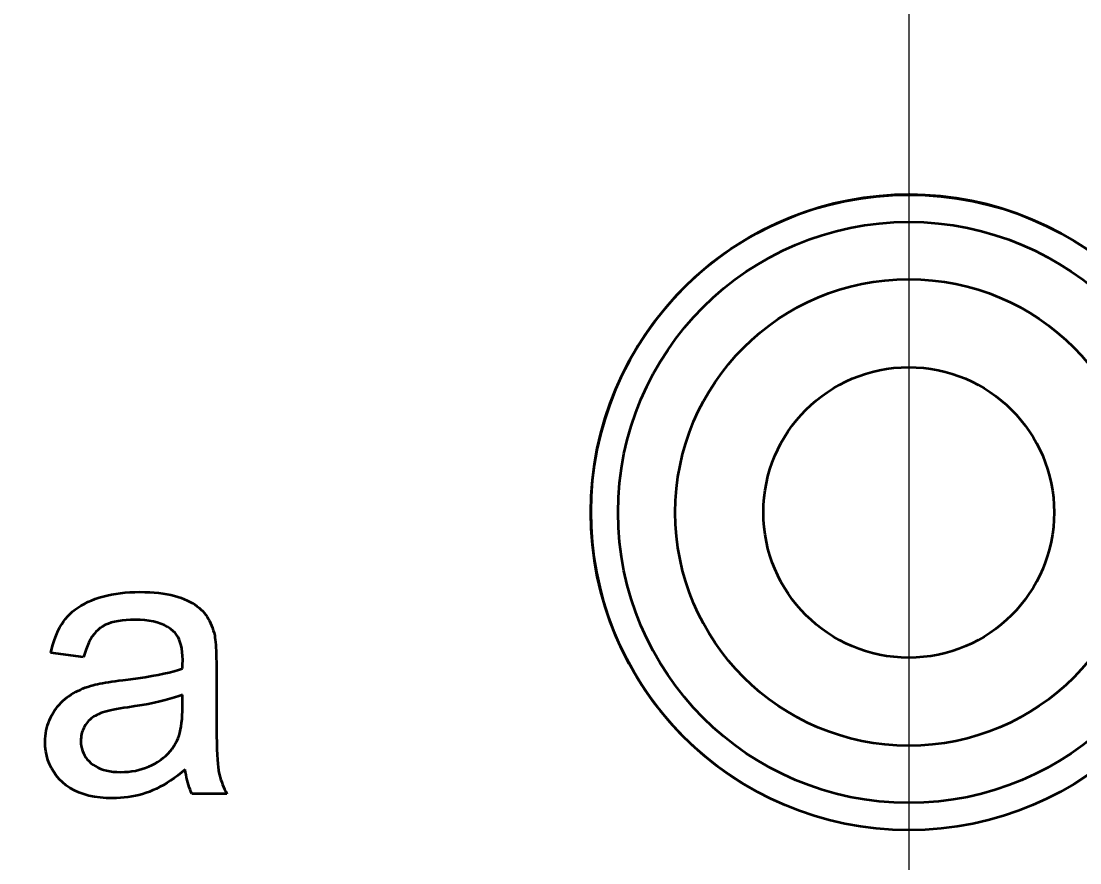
# Model space of a CAD drawing. Extents: x 23 to 472, y 3 to 294.
# Drawn here: x 382.684 to 385.597, y 206.667 to 208.984 of the extents above; entities that cross this region are included whole.
import ezdxf
from ezdxf.enums import TextEntityAlignment as Align

# ---------------------------------------------------------------- set-up
doc = ezdxf.new("R2010")
doc.units = 0
doc.linetypes.add('DASHDOT', pattern=[18.5, 12, -3, 0.5, -3])
doc.layers.get('0').update_dxf_attribs({"lineweight": 13})
doc.styles.get("Standard").update_dxf_attribs({"font": 'isocp.shx'})
doc.dimstyles.get("Standard").update_dxf_attribs({"dimtxt": 2.5, "dimasz": 2.5, "dimexe": 1.25, "dimexo": 0.625, "dimtad": 1, "dimcen": 2.5, "dimadec": 0, "dimazin": 0, "dimtfac": 1, "dimtmove": 0, "dimatfit": 0, "dimfxl": 0, "dimarcsym": 0})

# ---------------------------------------------------------------- blocks, each defined once
blk = doc.blocks.new('*D')
at = {"color": 7, "lineweight": 13}
for p, q in [((369.2633, 239.5531), (395.349, 194.2124)), ((363.2339, 234.8367), (397.923, 198.6215))]:
    blk.add_line(p, q, dxfattribs=at)
at = {"color": 34, "lineweight": 13, "ltscale": 0.415699}
blk.add_line((121.0279, 197.0113), (121.0279, 180.3834), dxfattribs=at)
at = {"color": 34, "lineweight": 13, "ltscale": 0.421525}
blk.add_line((278.4006, 197.0113), (278.4006, 180.1503), dxfattribs=at)
at = {"color": 34, "lineweight": 13}
for p, q in [((45.7156, 194.0736), (45.7156, 169.4602)), ((353.9414, 194.0736), (353.9414, 169.4602)), ((45.7156, 182.3834), (121.0279, 182.3834)), ((278.4006, 182.1503), (353.9414, 182.1503)), ((45.7156, 171.4602), (353.9414, 171.4602))]:
    blk.add_line(p, q, dxfattribs=at)
at = {"color": 34, "lineweight": 13, "ltscale": 0.342256}
blk.add_line((45.7156, 194.0736), (45.7156, 180.3834), dxfattribs=at)
at = {"color": 34, "lineweight": 13, "ltscale": 0.348082}
blk.add_line((353.9414, 194.0736), (353.9414, 180.1503), dxfattribs=at)
at = {"color": 7, "lineweight": 13}
for points in [[(376.3151, 228.3342), (374.903, 229.7505), (375.4177, 227.8179)], [(374.0392, 224.3044), (372.3291, 225.3414), (373.2916, 223.5883)], [(396.2128, 199.6586), (397.923, 198.6215), (396.9605, 200.3747)], [(393.937, 195.6288), (395.349, 194.2124), (394.8343, 196.145)]]:
    blk.add_lwpolyline(points, dxfattribs=at)
at = {"color": 34, "lineweight": 13}
for points in [[(47.6474, 182.901), (45.7156, 182.3834), (47.6474, 181.8658)], [(119.0961, 181.8658), (121.0279, 182.3834), (119.0961, 182.901)], [(280.3324, 182.668), (278.4006, 182.1503), (280.3324, 181.6327)], [(352.0096, 181.6327), (353.9414, 182.1503), (352.0096, 182.668)], [(47.6474, 171.9778), (45.7156, 171.4602), (47.6474, 170.9425)], [(352.0096, 170.9425), (353.9414, 171.4602), (352.0096, 171.9778)]]:
    blk.add_lwpolyline(points, dxfattribs=at)
at = {"color": 7, "lineweight": 13}
for s, rotation, p, p2 in [('%%c', 299.913, (370.1301, 240.0518), (371.3768, 237.8848)), ('82', 299.913, (371.8755, 237.0181), (374.0621, 233.2175)), ('%%c', 313.7669, (363.9561, 235.5285), (365.6854, 233.7231)), ('74', 313.7669, (366.3771, 233.0009), (369.4101, 229.8344))]:
    blk.add_text(s, height=2.5, rotation=rotation, dxfattribs=at).set_placement(p, p2, align=Align.FIT)
at = {"color": 34, "lineweight": 13}
for s, height, p, p2 in [('/[6.3]', 3.5, (93.5334, 183.3834), (107.9059, 183.3834)), ('/[6.3]', 3.5, (326.3327, 183.1503), (340.7051, 183.1503)), ('155', 3.5, (74.21, 183.3834), (83.768, 183.3834)), ('155', 3.5, (307.0093, 183.1503), (316.5672, 183.1503)), ('%%p50', 2.45, (85.868, 183.9084), (92.5334, 183.9084)), ('%%p50', 2.45, (318.6672, 183.6753), (325.3327, 183.6753)), ('"L"', 3.5, (194.4405, 172.4602), (202.0312, 172.4602)), ('%%p50', 2.45, (204.1312, 172.9852), (210.7966, 172.9852))]:
    blk.add_text(s, height=height, dxfattribs=at).set_placement(p, p2, align=Align.FIT)
blk = doc.blocks.new('BLOCK4537')
at = {"color": 7, "linetype": 'DASHDOT', "lineweight": 13}
blk.add_line((0, -5), (0, -50.8779), dxfattribs=at)
blk = doc.blocks.new('BLOCK4538')
at = {"color": 7, "linetype": 'DASHDOT', "lineweight": 13}
blk.add_line((0, 63.8036), (0, -63.8036), dxfattribs=at)
blk = doc.blocks.new('BLOCK4539')
at = {"color": 7, "lineweight": 35, "ltscale": 0.000630768}
blk.add_line((-4.363, -9.1477), (-4.338, -9.1443), dxfattribs=at)
at = {"color": 7, "lineweight": 35, "ltscale": 0.000645527}
blk.add_line((-4.338, -9.1443), (-4.3123, -9.1416), dxfattribs=at)
at = {"color": 7, "lineweight": 35, "ltscale": 0.00066055}
blk.add_line((-4.3123, -9.1416), (-4.286, -9.1397), dxfattribs=at)
at = {"color": 7, "lineweight": 35, "ltscale": 0.000675822}
blk.add_line((-4.286, -9.1397), (-4.259, -9.1385), dxfattribs=at)
at = {"color": 7, "lineweight": 35, "ltscale": 0.000692816}
blk.add_line((-4.259, -9.1385), (-4.2313, -9.1381), dxfattribs=at)
at = {"color": 7, "lineweight": 35, "ltscale": 0.000682502}
blk.add_line((-4.2313, -9.1381), (-4.204, -9.1385), dxfattribs=at)
at = {"color": 7, "lineweight": 35, "ltscale": 0.000657329}
blk.add_line((-4.204, -9.1385), (-4.1777, -9.1395), dxfattribs=at)
at = {"color": 7, "lineweight": 35, "ltscale": 0.000631894}
blk.add_line((-4.1777, -9.1395), (-4.1525, -9.1411), dxfattribs=at)
at = {"color": 7, "lineweight": 35, "ltscale": 0.000606989}
blk.add_line((-4.1525, -9.1411), (-4.1283, -9.1434), dxfattribs=at)
at = {"color": 7, "lineweight": 35, "ltscale": 0.000582968}
blk.add_line((-4.1283, -9.1434), (-4.1052, -9.1463), dxfattribs=at)
at = {"color": 7, "lineweight": 35, "ltscale": 0.000559663}
blk.add_line((-4.1052, -9.1463), (-4.0831, -9.1499), dxfattribs=at)
at = {"color": 7, "lineweight": 35, "ltscale": 0.000509453}
blk.add_line((-4.555, -9.2125), (-4.5372, -9.2025), dxfattribs=at)
at = {"color": 7, "lineweight": 35, "ltscale": 0.000523757}
blk.add_line((-4.5372, -9.2025), (-4.5184, -9.1932), dxfattribs=at)
at = {"color": 7, "lineweight": 35, "ltscale": 0.000539773}
blk.add_line((-4.5184, -9.1932), (-4.4986, -9.1845), dxfattribs=at)
at = {"color": 7, "lineweight": 35, "ltscale": 0.000556703}
blk.add_line((-4.4986, -9.1845), (-4.4779, -9.1765), dxfattribs=at)
at = {"color": 7, "lineweight": 35, "ltscale": 0.000570447}
blk.add_line((-4.4779, -9.1765), (-4.4562, -9.1692), dxfattribs=at)
at = {"color": 7, "lineweight": 35, "ltscale": 0.000580644}
blk.add_line((-4.4562, -9.1692), (-4.4339, -9.1627), dxfattribs=at)
at = {"color": 7, "lineweight": 35, "ltscale": 0.000592321}
blk.add_line((-4.4339, -9.1627), (-4.411, -9.1569), dxfattribs=at)
at = {"color": 7, "lineweight": 35, "ltscale": 0.000603842}
blk.add_line((-4.411, -9.1569), (-4.3873, -9.152), dxfattribs=at)
at = {"color": 7, "lineweight": 35, "ltscale": 0.000617164}
blk.add_line((-4.3873, -9.152), (-4.363, -9.1477), dxfattribs=at)
at = {"color": 7, "lineweight": 35, "ltscale": 0.000536712}
blk.add_line((-4.0831, -9.1499), (-4.062, -9.1542), dxfattribs=at)
at = {"color": 7, "lineweight": 35, "ltscale": 0.000514962}
blk.add_line((-4.062, -9.1542), (-4.042, -9.1591), dxfattribs=at)
at = {"color": 7, "lineweight": 35, "ltscale": 0.000494086}
blk.add_line((-4.042, -9.1591), (-4.0231, -9.1647), dxfattribs=at)
at = {"color": 7, "lineweight": 35, "ltscale": 0.000474127}
blk.add_line((-4.0231, -9.1647), (-4.0051, -9.1709), dxfattribs=at)
at = {"color": 7, "lineweight": 35, "ltscale": 0.00045548}
blk.add_line((-4.0051, -9.1709), (-3.9882, -9.1776), dxfattribs=at)
at = {"color": 7, "lineweight": 35, "ltscale": 0.00043741}
blk.add_line((-3.9882, -9.1776), (-3.9722, -9.1847), dxfattribs=at)
at = {"color": 7, "lineweight": 35, "ltscale": 0.000420038}
blk.add_line((-3.9722, -9.1847), (-3.9571, -9.1921), dxfattribs=at)
at = {"color": 7, "lineweight": 35, "ltscale": 0.000403714}
blk.add_line((-3.9571, -9.1921), (-3.9429, -9.1998), dxfattribs=at)
at = {"color": 7, "lineweight": 35, "ltscale": 0.000387577}
blk.add_line((-3.9429, -9.1998), (-3.9297, -9.2079), dxfattribs=at)
at = {"color": 7, "lineweight": 35, "ltscale": 0.00045943}
blk.add_line((-4.6288, -9.2721), (-4.616, -9.2589), dxfattribs=at)
at = {"color": 7, "lineweight": 35, "ltscale": 0.000466322}
blk.add_line((-4.616, -9.2589), (-4.6023, -9.2463), dxfattribs=at)
at = {"color": 7, "lineweight": 35, "ltscale": 0.000474396}
blk.add_line((-4.6023, -9.2463), (-4.5875, -9.2344), dxfattribs=at)
at = {"color": 7, "lineweight": 35, "ltscale": 0.000484808}
blk.add_line((-4.5875, -9.2344), (-4.5717, -9.2231), dxfattribs=at)
at = {"color": 7, "lineweight": 35, "ltscale": 0.000496247}
blk.add_line((-4.5717, -9.2231), (-4.555, -9.2125), dxfattribs=at)
at = {"color": 7, "lineweight": 35, "ltscale": 0.000373063}
blk.add_line((-3.9297, -9.2079), (-3.9174, -9.2163), dxfattribs=at)
at = {"color": 7, "lineweight": 35, "ltscale": 0.000359424}
blk.add_line((-3.9174, -9.2163), (-3.9059, -9.225), dxfattribs=at)
at = {"color": 7, "lineweight": 35, "ltscale": 0.0003467}
blk.add_line((-3.9059, -9.225), (-3.8955, -9.2341), dxfattribs=at)
at = {"color": 7, "lineweight": 35, "ltscale": 0.000335831}
blk.add_line((-3.8955, -9.2341), (-3.8859, -9.2435), dxfattribs=at)
at = {"color": 7, "lineweight": 35, "ltscale": 0.000325902}
blk.add_line((-3.8859, -9.2435), (-3.8772, -9.2533), dxfattribs=at)
at = {"color": 7, "lineweight": 35, "ltscale": 0.000322937}
blk.add_line((-3.8772, -9.2533), (-3.8693, -9.2635), dxfattribs=at)
at = {"color": 7, "lineweight": 35, "ltscale": 0.000326028}
blk.add_line((-3.8693, -9.2635), (-3.8618, -9.2742), dxfattribs=at)
at = {"color": 7, "lineweight": 35, "ltscale": 0.000476882}
blk.add_line((-4.6714, -9.3327), (-4.6618, -9.3162), dxfattribs=at)
at = {"color": 7, "lineweight": 35, "ltscale": 0.000466589}
blk.add_line((-4.6618, -9.3162), (-4.6515, -9.3007), dxfattribs=at)
at = {"color": 7, "lineweight": 35, "ltscale": 0.000457381}
blk.add_line((-4.6515, -9.3007), (-4.6406, -9.286), dxfattribs=at)
at = {"color": 7, "lineweight": 35, "ltscale": 0.000455284}
blk.add_line((-4.6406, -9.286), (-4.6288, -9.2721), dxfattribs=at)
at = {"color": 7, "lineweight": 35, "ltscale": 0.00040929}
blk.add_line((-4.4222, -9.3197), (-4.4367, -9.3275), dxfattribs=at)
at = {"color": 7, "lineweight": 35, "ltscale": 0.000430066}
blk.add_line((-4.4064, -9.3129), (-4.4222, -9.3197), dxfattribs=at)
at = {"color": 7, "lineweight": 35, "ltscale": 0.000453229}
blk.add_line((-4.3893, -9.307), (-4.4064, -9.3129), dxfattribs=at)
at = {"color": 7, "lineweight": 35, "ltscale": 0.000479344}
blk.add_line((-4.3708, -9.302), (-4.3893, -9.307), dxfattribs=at)
at = {"color": 7, "lineweight": 35, "ltscale": 0.000507162}
blk.add_line((-4.3509, -9.2979), (-4.3708, -9.302), dxfattribs=at)
at = {"color": 7, "lineweight": 35, "ltscale": 0.000536581}
blk.add_line((-4.3297, -9.2947), (-4.3509, -9.2979), dxfattribs=at)
at = {"color": 7, "lineweight": 35, "ltscale": 0.00056743}
blk.add_line((-4.3071, -9.2924), (-4.3297, -9.2947), dxfattribs=at)
at = {"color": 7, "lineweight": 35, "ltscale": 0.000599883}
blk.add_line((-4.2832, -9.2911), (-4.3071, -9.2924), dxfattribs=at)
at = {"color": 7, "lineweight": 35, "ltscale": 0.000632597}
blk.add_line((-4.2579, -9.2906), (-4.2832, -9.2911), dxfattribs=at)
at = {"color": 7, "lineweight": 35, "ltscale": 0.000678797}
blk.add_line((-4.2307, -9.2912), (-4.2579, -9.2906), dxfattribs=at)
at = {"color": 7, "lineweight": 35, "ltscale": 0.000646005}
blk.add_line((-4.205, -9.2931), (-4.2307, -9.2912), dxfattribs=at)
at = {"color": 7, "lineweight": 35, "ltscale": 0.000615339}
blk.add_line((-4.1805, -9.2962), (-4.205, -9.2931), dxfattribs=at)
at = {"color": 7, "lineweight": 35, "ltscale": 0.000585897}
blk.add_line((-4.1575, -9.3006), (-4.1805, -9.2962), dxfattribs=at)
at = {"color": 7, "lineweight": 35, "ltscale": 0.000559575}
blk.add_line((-4.1359, -9.3062), (-4.1575, -9.3006), dxfattribs=at)
at = {"color": 7, "lineweight": 35, "ltscale": 0.000535245}
blk.add_line((-4.1156, -9.3131), (-4.1359, -9.3062), dxfattribs=at)
at = {"color": 7, "lineweight": 35, "ltscale": 0.000514725}
blk.add_line((-4.0967, -9.3212), (-4.1156, -9.3131), dxfattribs=at)
at = {"color": 7, "lineweight": 35, "ltscale": 0.000497101}
blk.add_line((-4.0791, -9.3305), (-4.0967, -9.3212), dxfattribs=at)
at = {"color": 7, "lineweight": 35, "ltscale": 0.000330271}
blk.add_line((-3.8618, -9.2742), (-3.8549, -9.2854), dxfattribs=at)
at = {"color": 7, "lineweight": 35, "ltscale": 0.000335158}
blk.add_line((-3.8549, -9.2854), (-3.8484, -9.2971), dxfattribs=at)
at = {"color": 7, "lineweight": 35, "ltscale": 0.000341545}
blk.add_line((-3.8484, -9.2971), (-3.8425, -9.3094), dxfattribs=at)
at = {"color": 7, "lineweight": 35, "ltscale": 0.000347775}
blk.add_line((-3.8425, -9.3094), (-3.837, -9.3222), dxfattribs=at)
at = {"color": 7, "lineweight": 35, "ltscale": 0.000515901}
blk.add_line((-4.6967, -9.3874), (-4.6889, -9.3682), dxfattribs=at)
at = {"color": 7, "lineweight": 35, "ltscale": 0.000501482}
blk.add_line((-4.6889, -9.3682), (-4.6805, -9.35), dxfattribs=at)
at = {"color": 7, "lineweight": 35, "ltscale": 0.000488834}
blk.add_line((-4.6805, -9.35), (-4.6714, -9.3327), dxfattribs=at)
at = {"color": 7, "lineweight": 35, "ltscale": 0.000432269}
blk.add_line((-4.484, -9.3698), (-4.4941, -9.3838), dxfattribs=at)
at = {"color": 7, "lineweight": 35, "ltscale": 0.000414517}
blk.add_line((-4.4732, -9.3572), (-4.484, -9.3698), dxfattribs=at)
at = {"color": 7, "lineweight": 35, "ltscale": 0.000400026}
blk.add_line((-4.4618, -9.3459), (-4.4732, -9.3572), dxfattribs=at)
at = {"color": 7, "lineweight": 35, "ltscale": 0.000388349}
blk.add_line((-4.4497, -9.3361), (-4.4618, -9.3459), dxfattribs=at)
at = {"color": 7, "lineweight": 35, "ltscale": 0.000391655}
blk.add_line((-4.4367, -9.3275), (-4.4497, -9.3361), dxfattribs=at)
at = {"color": 7, "lineweight": 35, "ltscale": 0.000483759}
blk.add_line((-4.0629, -9.3412), (-4.0791, -9.3305), dxfattribs=at)
at = {"color": 7, "lineweight": 35, "ltscale": 0.000474393}
blk.add_line((-4.0481, -9.353), (-4.0629, -9.3412), dxfattribs=at)
at = {"color": 7, "lineweight": 35, "ltscale": 0.000349576}
blk.add_line((-4.0382, -9.3629), (-4.0481, -9.353), dxfattribs=at)
at = {"color": 7, "lineweight": 35, "ltscale": 0.000357345}
blk.add_line((-4.0293, -9.3741), (-4.0382, -9.3629), dxfattribs=at)
at = {"color": 7, "lineweight": 35, "ltscale": 0.000369619}
blk.add_line((-4.0215, -9.3866), (-4.0293, -9.3741), dxfattribs=at)
at = {"color": 7, "lineweight": 35, "ltscale": 0.000355755}
blk.add_line((-3.837, -9.3222), (-3.832, -9.3355), dxfattribs=at)
at = {"color": 7, "lineweight": 35, "ltscale": 0.000363838}
blk.add_line((-3.832, -9.3355), (-3.8275, -9.3494), dxfattribs=at)
at = {"color": 7, "lineweight": 35, "ltscale": 0.000372606}
blk.add_line((-3.8275, -9.3494), (-3.8235, -9.3637), dxfattribs=at)
at = {"color": 7, "lineweight": 35, "ltscale": 0.000382223}
blk.add_line((-3.8235, -9.3637), (-3.8199, -9.3786), dxfattribs=at)
at = {"color": 7, "lineweight": 35, "ltscale": 0.000258205}
blk.add_line((-3.8199, -9.3786), (-3.8182, -9.3888), dxfattribs=at)
at = {"color": 7, "lineweight": 35, "ltscale": 0.000564081}
blk.add_line((-4.7161, -9.4501), (-4.7103, -9.4283), dxfattribs=at)
at = {"color": 7, "lineweight": 35, "ltscale": 0.000546947}
blk.add_line((-4.7103, -9.4283), (-4.7038, -9.4074), dxfattribs=at)
at = {"color": 7, "lineweight": 35, "ltscale": 0.000531237}
blk.add_line((-4.7038, -9.4074), (-4.6967, -9.3874), dxfattribs=at)
at = {"color": 7, "lineweight": 35, "ltscale": 0.00052566}
blk.add_line((-4.5206, -9.4342), (-4.5281, -9.4539), dxfattribs=at)
at = {"color": 7, "lineweight": 35, "ltscale": 0.000499267}
blk.add_line((-4.5124, -9.416), (-4.5206, -9.4342), dxfattribs=at)
at = {"color": 7, "lineweight": 35, "ltscale": 0.000474858}
blk.add_line((-4.5036, -9.3992), (-4.5124, -9.416), dxfattribs=at)
at = {"color": 7, "lineweight": 35, "ltscale": 0.000452499}
blk.add_line((-4.4941, -9.3838), (-4.5036, -9.3992), dxfattribs=at)
at = {"color": 7, "lineweight": 35, "ltscale": 0.000385569}
blk.add_line((-4.0147, -9.4005), (-4.0215, -9.3866), dxfattribs=at)
at = {"color": 7, "lineweight": 35, "ltscale": 0.000406261}
blk.add_line((-4.009, -9.4157), (-4.0147, -9.4005), dxfattribs=at)
at = {"color": 7, "lineweight": 35, "ltscale": 0.0004294}
blk.add_line((-4.0043, -9.4322), (-4.009, -9.4157), dxfattribs=at)
at = {"color": 7, "lineweight": 35, "ltscale": 0.000455618}
blk.add_line((-4.0006, -9.4501), (-4.0043, -9.4322), dxfattribs=at)
at = {"color": 7, "lineweight": 35, "ltscale": 0.000294778}
blk.add_line((-3.8182, -9.3888), (-3.8166, -9.4005), dxfattribs=at)
at = {"color": 7, "lineweight": 35, "ltscale": 0.000331795}
blk.add_line((-3.8166, -9.4005), (-3.8152, -9.4137), dxfattribs=at)
at = {"color": 7, "lineweight": 35, "ltscale": 0.000368953}
blk.add_line((-3.8152, -9.4137), (-3.8141, -9.4284), dxfattribs=at)
at = {"color": 7, "lineweight": 35, "ltscale": 0.000406678}
blk.add_line((-3.8141, -9.4284), (-3.813, -9.4446), dxfattribs=at)
at = {"color": 7, "lineweight": 35, "ltscale": 0.000582141}
blk.add_line((-4.7214, -9.4727), (-4.7161, -9.4501), dxfattribs=at)
at = {"color": 7, "lineweight": 35, "ltscale": 0.004544}
blk.add_line((-4.5413, -9.4973), (-4.7214, -9.4727), dxfattribs=at)
at = {"color": 7, "lineweight": 35, "ltscale": 0.000582177}
blk.add_line((-4.535, -9.4749), (-4.5413, -9.4973), dxfattribs=at)
at = {"color": 7, "lineweight": 35, "ltscale": 0.000552851}
blk.add_line((-4.5281, -9.4539), (-4.535, -9.4749), dxfattribs=at)
at = {"color": 7, "lineweight": 35, "ltscale": 0.000484291}
blk.add_line((-3.998, -9.4693), (-4.0006, -9.4501), dxfattribs=at)
at = {"color": 7, "lineweight": 35, "ltscale": 0.000514174}
blk.add_line((-3.9965, -9.4898), (-3.998, -9.4693), dxfattribs=at)
at = {"color": 7, "lineweight": 35, "ltscale": 0.000546438}
blk.add_line((-3.9959, -9.5116), (-3.9965, -9.4898), dxfattribs=at)
at = {"color": 7, "lineweight": 35, "ltscale": 0.000443753}
blk.add_line((-3.813, -9.4446), (-3.8122, -9.4623), dxfattribs=at)
at = {"color": 7, "lineweight": 35, "ltscale": 0.000481667}
blk.add_line((-3.8122, -9.4623), (-3.8116, -9.4816), dxfattribs=at)
at = {"color": 7, "lineweight": 35, "ltscale": 0.00051931}
blk.add_line((-3.8116, -9.4816), (-3.8111, -9.5024), dxfattribs=at)
at = {"color": 7, "lineweight": 35, "ltscale": 0.000182417}
blk.add_line((-3.997, -9.5597), (-3.9968, -9.5524), dxfattribs=at)
at = {"color": 7, "lineweight": 35, "ltscale": 0.000168662}
blk.add_line((-3.9968, -9.5524), (-3.9966, -9.5457), dxfattribs=at)
at = {"color": 7, "lineweight": 35, "ltscale": 0.000154547}
blk.add_line((-3.9966, -9.5457), (-3.9964, -9.5395), dxfattribs=at)
at = {"color": 7, "lineweight": 35, "ltscale": 0.000141183}
blk.add_line((-3.9964, -9.5395), (-3.9963, -9.5338), dxfattribs=at)
at = {"color": 7, "lineweight": 35, "ltscale": 0.000127062}
blk.add_line((-3.9963, -9.5338), (-3.9962, -9.5288), dxfattribs=at)
at = {"color": 7, "lineweight": 35, "ltscale": 0.000113323}
blk.add_line((-3.9962, -9.5288), (-3.9961, -9.5242), dxfattribs=at)
at = {"color": 7, "lineweight": 35, "ltscale": 9.95617e-05}
blk.add_line((-3.9961, -9.5242), (-3.996, -9.5202), dxfattribs=at)
at = {"color": 7, "lineweight": 35, "ltscale": 7.17292e-05}
blk.add_line((-3.996, -9.5168), (-3.9959, -9.5139), dxfattribs=at)
at = {"color": 7, "lineweight": 35, "ltscale": 8.58385e-05}
blk.add_line((-3.996, -9.5202), (-3.996, -9.5168), dxfattribs=at)
at = {"color": 7, "lineweight": 35, "ltscale": 5.79762e-05}
blk.add_line((-3.9959, -9.5139), (-3.9959, -9.5116), dxfattribs=at)
at = {"color": 7, "lineweight": 35, "ltscale": 0.000557392}
blk.add_line((-3.8111, -9.5024), (-3.8108, -9.5247), dxfattribs=at)
at = {"color": 7, "lineweight": 35, "ltscale": 0.000595079}
blk.add_line((-3.8108, -9.5247), (-3.8107, -9.5485), dxfattribs=at)
at = {"color": 7, "lineweight": 35, "ltscale": 0.006139}
blk.add_line((-3.8107, -9.5485), (-3.8107, -9.794), dxfattribs=at)
at = {"color": 7, "lineweight": 35, "ltscale": 0.001036}
blk.add_line((-4.282, -9.6177), (-4.2409, -9.6121), dxfattribs=at)
at = {"color": 7, "lineweight": 35, "ltscale": 0.000979112}
blk.add_line((-4.2409, -9.6121), (-4.2022, -9.6063), dxfattribs=at)
at = {"color": 7, "lineweight": 35, "ltscale": 0.000921827}
blk.add_line((-4.2022, -9.6063), (-4.1658, -9.6002), dxfattribs=at)
at = {"color": 7, "lineweight": 35, "ltscale": 0.000864865}
blk.add_line((-4.1658, -9.6002), (-4.1318, -9.594), dxfattribs=at)
at = {"color": 7, "lineweight": 35, "ltscale": 0.000807827}
blk.add_line((-4.1318, -9.594), (-4.1001, -9.5875), dxfattribs=at)
at = {"color": 7, "lineweight": 35, "ltscale": 0.000751463}
blk.add_line((-4.1001, -9.5875), (-4.0708, -9.5809), dxfattribs=at)
at = {"color": 7, "lineweight": 35, "ltscale": 0.00069547}
blk.add_line((-4.0708, -9.5809), (-4.0438, -9.574), dxfattribs=at)
at = {"color": 7, "lineweight": 35, "ltscale": 0.000640149}
blk.add_line((-4.0438, -9.574), (-4.0192, -9.567), dxfattribs=at)
at = {"color": 7, "lineweight": 35, "ltscale": 0.000585088}
blk.add_line((-4.0192, -9.567), (-3.997, -9.5597), dxfattribs=at)
at = {"color": 7, "lineweight": 35, "ltscale": 0.000365404}
blk.add_line((-4.5591, -9.6761), (-4.5457, -9.6703), dxfattribs=at)
at = {"color": 7, "lineweight": 35, "ltscale": 0.000368299}
blk.add_line((-4.5457, -9.6703), (-4.532, -9.6648), dxfattribs=at)
at = {"color": 7, "lineweight": 35, "ltscale": 0.000372022}
blk.add_line((-4.532, -9.6648), (-4.518, -9.6597), dxfattribs=at)
at = {"color": 7, "lineweight": 35, "ltscale": 0.000376126}
blk.add_line((-4.518, -9.6597), (-4.5037, -9.6551), dxfattribs=at)
at = {"color": 7, "lineweight": 35, "ltscale": 0.000380129}
blk.add_line((-4.5037, -9.6551), (-4.4891, -9.6508), dxfattribs=at)
at = {"color": 7, "lineweight": 35, "ltscale": 0.000293741}
blk.add_line((-4.4891, -9.6508), (-4.4777, -9.6479), dxfattribs=at)
at = {"color": 7, "lineweight": 35, "ltscale": 0.00032038}
blk.add_line((-4.4777, -9.6479), (-4.4652, -9.6451), dxfattribs=at)
at = {"color": 7, "lineweight": 35, "ltscale": 0.000347441}
blk.add_line((-4.4652, -9.6451), (-4.4516, -9.6423), dxfattribs=at)
at = {"color": 7, "lineweight": 35, "ltscale": 0.000374291}
blk.add_line((-4.4516, -9.6423), (-4.4369, -9.6395), dxfattribs=at)
at = {"color": 7, "lineweight": 35, "ltscale": 0.000401646}
blk.add_line((-4.4369, -9.6395), (-4.4211, -9.6367), dxfattribs=at)
at = {"color": 7, "lineweight": 35, "ltscale": 0.000428588}
blk.add_line((-4.4211, -9.6367), (-4.4041, -9.634), dxfattribs=at)
at = {"color": 7, "lineweight": 35, "ltscale": 0.000455644}
blk.add_line((-4.4041, -9.634), (-4.3861, -9.6312), dxfattribs=at)
at = {"color": 7, "lineweight": 35, "ltscale": 0.00048317}
blk.add_line((-4.3861, -9.6312), (-4.367, -9.6285), dxfattribs=at)
at = {"color": 7, "lineweight": 35, "ltscale": 0.000510634}
blk.add_line((-4.367, -9.6285), (-4.3467, -9.6258), dxfattribs=at)
at = {"color": 7, "lineweight": 35, "ltscale": 0.000537833}
blk.add_line((-4.3467, -9.6258), (-4.3254, -9.6231), dxfattribs=at)
at = {"color": 7, "lineweight": 35, "ltscale": 0.001094}
blk.add_line((-4.3254, -9.6231), (-4.282, -9.6177), dxfattribs=at)
at = {"color": 7, "lineweight": 35, "ltscale": 0.000353363}
blk.add_line((-4.6549, -9.7374), (-4.6442, -9.7281), dxfattribs=at)
at = {"color": 7, "lineweight": 35, "ltscale": 0.00035306}
blk.add_line((-4.6442, -9.7281), (-4.6332, -9.7194), dxfattribs=at)
at = {"color": 7, "lineweight": 35, "ltscale": 0.000354701}
blk.add_line((-4.6332, -9.7194), (-4.6216, -9.7111), dxfattribs=at)
at = {"color": 7, "lineweight": 35, "ltscale": 0.000356048}
blk.add_line((-4.6216, -9.7111), (-4.6097, -9.7033), dxfattribs=at)
at = {"color": 7, "lineweight": 35, "ltscale": 0.000356871}
blk.add_line((-4.6097, -9.7033), (-4.5975, -9.6959), dxfattribs=at)
at = {"color": 7, "lineweight": 35, "ltscale": 0.000358474}
blk.add_line((-4.5975, -9.6959), (-4.585, -9.6889), dxfattribs=at)
at = {"color": 7, "lineweight": 35, "ltscale": 0.000360332}
blk.add_line((-4.585, -9.6889), (-4.5722, -9.6823), dxfattribs=at)
at = {"color": 7, "lineweight": 35, "ltscale": 0.000362764}
blk.add_line((-4.5722, -9.6823), (-4.5591, -9.6761), dxfattribs=at)
at = {"color": 7, "lineweight": 35, "ltscale": 0.000701058}
blk.add_line((-4.0661, -9.7274), (-4.0932, -9.7348), dxfattribs=at)
at = {"color": 7, "lineweight": 35, "ltscale": 0.000654692}
blk.add_line((-4.0411, -9.7199), (-4.0661, -9.7274), dxfattribs=at)
at = {"color": 7, "lineweight": 35, "ltscale": 0.000608588}
blk.add_line((-4.018, -9.712), (-4.0411, -9.7199), dxfattribs=at)
at = {"color": 7, "lineweight": 35, "ltscale": 0.000563802}
blk.add_line((-3.997, -9.704), (-4.018, -9.712), dxfattribs=at)
at = {"color": 7, "lineweight": 35, "ltscale": 0.001688}
blk.add_line((-3.997, -9.7715), (-3.997, -9.704), dxfattribs=at)
at = {"color": 7, "lineweight": 35, "ltscale": 0.000363765}
blk.add_line((-4.7013, -9.7917), (-4.6929, -9.7798), dxfattribs=at)
at = {"color": 7, "lineweight": 35, "ltscale": 0.000360219}
blk.add_line((-4.6929, -9.7798), (-4.6841, -9.7684), dxfattribs=at)
at = {"color": 7, "lineweight": 35, "ltscale": 0.000357124}
blk.add_line((-4.6841, -9.7684), (-4.6748, -9.7576), dxfattribs=at)
at = {"color": 7, "lineweight": 35, "ltscale": 0.000354858}
blk.add_line((-4.6748, -9.7576), (-4.6651, -9.7472), dxfattribs=at)
at = {"color": 7, "lineweight": 35, "ltscale": 0.000353446}
blk.add_line((-4.6651, -9.7472), (-4.6549, -9.7374), dxfattribs=at)
at = {"color": 7, "lineweight": 35, "ltscale": 0.000428292}
blk.add_line((-4.378, -9.7873), (-4.3947, -9.791), dxfattribs=at)
at = {"color": 7, "lineweight": 35, "ltscale": 0.000459943}
blk.add_line((-4.3599, -9.7837), (-4.378, -9.7873), dxfattribs=at)
at = {"color": 7, "lineweight": 35, "ltscale": 0.000492589}
blk.add_line((-4.3405, -9.7803), (-4.3599, -9.7837), dxfattribs=at)
at = {"color": 7, "lineweight": 35, "ltscale": 0.000524989}
blk.add_line((-4.3198, -9.7769), (-4.3405, -9.7803), dxfattribs=at)
at = {"color": 7, "lineweight": 35, "ltscale": 0.000557405}
blk.add_line((-4.2978, -9.7736), (-4.3198, -9.7769), dxfattribs=at)
at = {"color": 7, "lineweight": 35, "ltscale": 0.000988611}
blk.add_line((-4.2587, -9.7677), (-4.2978, -9.7736), dxfattribs=at)
at = {"color": 7, "lineweight": 35, "ltscale": 0.000939761}
blk.add_line((-4.2216, -9.7616), (-4.2587, -9.7677), dxfattribs=at)
at = {"color": 7, "lineweight": 35, "ltscale": 0.000891608}
blk.add_line((-4.1865, -9.7553), (-4.2216, -9.7616), dxfattribs=at)
at = {"color": 7, "lineweight": 35, "ltscale": 0.000843677}
blk.add_line((-4.1534, -9.7487), (-4.1865, -9.7553), dxfattribs=at)
at = {"color": 7, "lineweight": 35, "ltscale": 0.000795621}
blk.add_line((-4.1223, -9.7418), (-4.1534, -9.7487), dxfattribs=at)
at = {"color": 7, "lineweight": 35, "ltscale": 0.000748309}
blk.add_line((-4.0932, -9.7348), (-4.1223, -9.7418), dxfattribs=at)
at = {"color": 7, "lineweight": 35, "ltscale": 0.000593994}
blk.add_line((-3.9973, -9.7953), (-3.997, -9.7715), dxfattribs=at)
at = {"color": 7, "lineweight": 35, "ltscale": 0.000372903}
blk.add_line((-4.7353, -9.8579), (-4.7298, -9.844), dxfattribs=at)
at = {"color": 7, "lineweight": 35, "ltscale": 0.00037352}
blk.add_line((-4.7298, -9.844), (-4.7237, -9.8304), dxfattribs=at)
at = {"color": 7, "lineweight": 35, "ltscale": 0.000375554}
blk.add_line((-4.7237, -9.8304), (-4.7168, -9.817), dxfattribs=at)
at = {"color": 7, "lineweight": 35, "ltscale": 0.000373588}
blk.add_line((-4.7168, -9.817), (-4.7093, -9.8041), dxfattribs=at)
at = {"color": 7, "lineweight": 35, "ltscale": 0.000368683}
blk.add_line((-4.7093, -9.8041), (-4.7013, -9.7917), dxfattribs=at)
at = {"color": 7, "lineweight": 35, "ltscale": 0.000232801}
blk.add_line((-4.5072, -9.8418), (-4.5138, -9.8483), dxfattribs=at)
at = {"color": 7, "lineweight": 35, "ltscale": 0.000234362}
blk.add_line((-4.5001, -9.8356), (-4.5072, -9.8418), dxfattribs=at)
at = {"color": 7, "lineweight": 35, "ltscale": 0.000236541}
blk.add_line((-4.4926, -9.8298), (-4.5001, -9.8356), dxfattribs=at)
at = {"color": 7, "lineweight": 35, "ltscale": 0.000239553}
blk.add_line((-4.4847, -9.8244), (-4.4926, -9.8298), dxfattribs=at)
at = {"color": 7, "lineweight": 35, "ltscale": 0.000243713}
blk.add_line((-4.4764, -9.8193), (-4.4847, -9.8244), dxfattribs=at)
at = {"color": 7, "lineweight": 35, "ltscale": 0.000247944}
blk.add_line((-4.4676, -9.8147), (-4.4764, -9.8193), dxfattribs=at)
at = {"color": 7, "lineweight": 35, "ltscale": 0.000253768}
blk.add_line((-4.4584, -9.8104), (-4.4676, -9.8147), dxfattribs=at)
at = {"color": 7, "lineweight": 35, "ltscale": 0.000271803}
blk.add_line((-4.4483, -9.8063), (-4.4584, -9.8104), dxfattribs=at)
at = {"color": 7, "lineweight": 35, "ltscale": 0.000301739}
blk.add_line((-4.4369, -9.8024), (-4.4483, -9.8063), dxfattribs=at)
at = {"color": 7, "lineweight": 35, "ltscale": 0.000333047}
blk.add_line((-4.4242, -9.7985), (-4.4369, -9.8024), dxfattribs=at)
at = {"color": 7, "lineweight": 35, "ltscale": 0.000364305}
blk.add_line((-4.4101, -9.7947), (-4.4242, -9.7985), dxfattribs=at)
at = {"color": 7, "lineweight": 35, "ltscale": 0.000395994}
blk.add_line((-4.3947, -9.791), (-4.4101, -9.7947), dxfattribs=at)
at = {"color": 7, "lineweight": 35, "ltscale": 0.000507334}
blk.add_line((-4.0017, -9.8594), (-3.9996, -9.8392), dxfattribs=at)
at = {"color": 7, "lineweight": 35, "ltscale": 0.000536131}
blk.add_line((-3.9996, -9.8392), (-3.9981, -9.8178), dxfattribs=at)
at = {"color": 7, "lineweight": 35, "ltscale": 0.000564634}
blk.add_line((-3.9981, -9.8178), (-3.9973, -9.7953), dxfattribs=at)
at = {"color": 7, "lineweight": 35, "ltscale": 0.001237}
blk.add_line((-3.8107, -9.794), (-3.8106, -9.8435), dxfattribs=at)
at = {"color": 7, "lineweight": 35, "ltscale": 0.001143}
blk.add_line((-3.8106, -9.8435), (-3.8103, -9.8892), dxfattribs=at)
at = {"color": 7, "lineweight": 35, "ltscale": 0.000380347}
blk.add_line((-4.7498, -9.9162), (-4.7473, -9.9012), dxfattribs=at)
at = {"color": 7, "lineweight": 35, "ltscale": 0.000377066}
blk.add_line((-4.7473, -9.9012), (-4.744, -9.8865), dxfattribs=at)
at = {"color": 7, "lineweight": 35, "ltscale": 0.000374461}
blk.add_line((-4.744, -9.8865), (-4.74, -9.8721), dxfattribs=at)
at = {"color": 7, "lineweight": 35, "ltscale": 0.000373592}
blk.add_line((-4.74, -9.8721), (-4.7353, -9.8579), dxfattribs=at)
at = {"color": 7, "lineweight": 35, "ltscale": 0.000227756}
blk.add_line((-4.5474, -9.9031), (-4.5502, -9.9118), dxfattribs=at)
at = {"color": 7, "lineweight": 35, "ltscale": 0.000227826}
blk.add_line((-4.5441, -9.8947), (-4.5474, -9.9031), dxfattribs=at)
at = {"color": 7, "lineweight": 35, "ltscale": 0.000229047}
blk.add_line((-4.5403, -9.8863), (-4.5441, -9.8947), dxfattribs=at)
at = {"color": 7, "lineweight": 35, "ltscale": 0.000230569}
blk.add_line((-4.5359, -9.8782), (-4.5403, -9.8863), dxfattribs=at)
at = {"color": 7, "lineweight": 35, "ltscale": 0.000233162}
blk.add_line((-4.5311, -9.8703), (-4.5359, -9.8782), dxfattribs=at)
at = {"color": 7, "lineweight": 35, "ltscale": 0.000234091}
blk.add_line((-4.5257, -9.8626), (-4.5311, -9.8703), dxfattribs=at)
at = {"color": 7, "lineweight": 35, "ltscale": 0.000232523}
blk.add_line((-4.52, -9.8553), (-4.5257, -9.8626), dxfattribs=at)
at = {"color": 7, "lineweight": 35, "ltscale": 0.000232607}
blk.add_line((-4.5138, -9.8483), (-4.52, -9.8553), dxfattribs=at)
at = {"color": 7, "lineweight": 35, "ltscale": 0.000427132}
blk.add_line((-4.0115, -9.9129), (-4.0076, -9.8963), dxfattribs=at)
at = {"color": 7, "lineweight": 35, "ltscale": 0.00045297}
blk.add_line((-4.0076, -9.8963), (-4.0044, -9.8784), dxfattribs=at)
at = {"color": 7, "lineweight": 35, "ltscale": 0.000479989}
blk.add_line((-4.0044, -9.8784), (-4.0017, -9.8594), dxfattribs=at)
at = {"color": 7, "lineweight": 35, "ltscale": 0.001048}
blk.add_line((-3.8103, -9.8892), (-3.8097, -9.9311), dxfattribs=at)
at = {"color": 7, "lineweight": 35, "ltscale": 0.000395681}
blk.add_line((-4.7531, -9.9628), (-4.7527, -9.947), dxfattribs=at)
at = {"color": 7, "lineweight": 35, "ltscale": 0.000668782}
blk.add_line((-4.7521, -9.9896), (-4.7531, -9.9628), dxfattribs=at)
at = {"color": 7, "lineweight": 35, "ltscale": 0.000389667}
blk.add_line((-4.7527, -9.947), (-4.7516, -9.9315), dxfattribs=at)
at = {"color": 7, "lineweight": 35, "ltscale": 0.000384167}
blk.add_line((-4.7516, -9.9315), (-4.7498, -9.9162), dxfattribs=at)
at = {"color": 7, "lineweight": 35, "ltscale": 0.000238489}
blk.add_line((-4.5564, -9.9482), (-4.5566, -9.9577), dxfattribs=at)
at = {"color": 7, "lineweight": 35, "ltscale": 0.000362661}
blk.add_line((-4.5566, -9.9577), (-4.5561, -9.9722), dxfattribs=at)
at = {"color": 7, "lineweight": 35, "ltscale": 0.000234627}
blk.add_line((-4.5556, -9.9388), (-4.5564, -9.9482), dxfattribs=at)
at = {"color": 7, "lineweight": 35, "ltscale": 0.000231872}
blk.add_line((-4.5543, -9.9297), (-4.5556, -9.9388), dxfattribs=at)
at = {"color": 7, "lineweight": 35, "ltscale": 0.000229437}
blk.add_line((-4.5526, -9.9207), (-4.5543, -9.9297), dxfattribs=at)
at = {"color": 7, "lineweight": 35, "ltscale": 0.000228262}
blk.add_line((-4.5502, -9.9118), (-4.5526, -9.9207), dxfattribs=at)
at = {"color": 7, "lineweight": 35, "ltscale": 0.000445815}
blk.add_line((-4.0349, -9.9715), (-4.0266, -9.9557), dxfattribs=at)
at = {"color": 7, "lineweight": 35, "ltscale": 0.000355946}
blk.add_line((-4.0266, -9.9557), (-4.021, -9.9426), dxfattribs=at)
at = {"color": 7, "lineweight": 35, "ltscale": 0.000378368}
blk.add_line((-4.021, -9.9426), (-4.0159, -9.9283), dxfattribs=at)
at = {"color": 7, "lineweight": 35, "ltscale": 0.000401795}
blk.add_line((-4.0159, -9.9283), (-4.0115, -9.9129), dxfattribs=at)
at = {"color": 7, "lineweight": 35, "ltscale": 0.000953897}
blk.add_line((-3.8097, -9.9311), (-3.8089, -9.9693), dxfattribs=at)
at = {"color": 7, "lineweight": 35, "ltscale": 0.000647924}
blk.add_line((-4.7493, -10.0153), (-4.7521, -9.9896), dxfattribs=at)
at = {"color": 7, "lineweight": 35, "ltscale": 0.000631436}
blk.add_line((-4.7444, -10.0401), (-4.7493, -10.0153), dxfattribs=at)
at = {"color": 7, "lineweight": 35, "ltscale": 0.000352331}
blk.add_line((-4.5561, -9.9722), (-4.5544, -9.9862), dxfattribs=at)
at = {"color": 7, "lineweight": 35, "ltscale": 0.000344745}
blk.add_line((-4.5544, -9.9862), (-4.5516, -9.9997), dxfattribs=at)
at = {"color": 7, "lineweight": 35, "ltscale": 0.000339712}
blk.add_line((-4.5516, -9.9997), (-4.5477, -10.0127), dxfattribs=at)
at = {"color": 7, "lineweight": 35, "ltscale": 0.000337408}
blk.add_line((-4.5477, -10.0127), (-4.5427, -10.0253), dxfattribs=at)
at = {"color": 7, "lineweight": 35, "ltscale": 0.000439522}
blk.add_line((-4.0765, -10.0279), (-4.0648, -10.0149), dxfattribs=at)
at = {"color": 7, "lineweight": 35, "ltscale": 0.000438122}
blk.add_line((-4.0648, -10.0149), (-4.0539, -10.0011), dxfattribs=at)
at = {"color": 7, "lineweight": 35, "ltscale": 0.000439035}
blk.add_line((-4.0539, -10.0011), (-4.0439, -9.9866), dxfattribs=at)
at = {"color": 7, "lineweight": 35, "ltscale": 0.000441467}
blk.add_line((-4.0439, -9.9866), (-4.0349, -9.9715), dxfattribs=at)
at = {"color": 7, "lineweight": 35, "ltscale": 0.000859853}
blk.add_line((-3.8089, -9.9693), (-3.8078, -10.0036), dxfattribs=at)
at = {"color": 7, "lineweight": 35, "ltscale": 0.000765912}
blk.add_line((-3.8078, -10.0036), (-3.8065, -10.0343), dxfattribs=at)
at = {"color": 7, "lineweight": 35, "ltscale": 0.000618529}
blk.add_line((-4.7377, -10.0639), (-4.7444, -10.0401), dxfattribs=at)
at = {"color": 7, "lineweight": 35, "ltscale": 0.000610633}
blk.add_line((-4.7291, -10.0868), (-4.7377, -10.0639), dxfattribs=at)
at = {"color": 7, "lineweight": 35, "ltscale": 0.000337456}
blk.add_line((-4.5427, -10.0253), (-4.5366, -10.0373), dxfattribs=at)
at = {"color": 7, "lineweight": 35, "ltscale": 0.000340917}
blk.add_line((-4.5366, -10.0373), (-4.5293, -10.0488), dxfattribs=at)
at = {"color": 7, "lineweight": 35, "ltscale": 0.000346373}
blk.add_line((-4.5293, -10.0488), (-4.521, -10.0599), dxfattribs=at)
at = {"color": 7, "lineweight": 35, "ltscale": 0.000354672}
blk.add_line((-4.521, -10.0599), (-4.5115, -10.0704), dxfattribs=at)
at = {"color": 7, "lineweight": 35, "ltscale": 0.000365354}
blk.add_line((-4.5115, -10.0704), (-4.5009, -10.0805), dxfattribs=at)
at = {"color": 7, "lineweight": 35, "ltscale": 0.000470117}
blk.add_line((-4.1484, -10.0831), (-4.1322, -10.0734), dxfattribs=at)
at = {"color": 7, "lineweight": 35, "ltscale": 0.000460583}
blk.add_line((-4.1322, -10.0734), (-4.117, -10.0631), dxfattribs=at)
at = {"color": 7, "lineweight": 35, "ltscale": 0.000453057}
blk.add_line((-4.117, -10.0631), (-4.1026, -10.0521), dxfattribs=at)
at = {"color": 7, "lineweight": 35, "ltscale": 0.000446681}
blk.add_line((-4.1026, -10.0521), (-4.0891, -10.0403), dxfattribs=at)
at = {"color": 7, "lineweight": 35, "ltscale": 0.000442137}
blk.add_line((-4.0891, -10.0403), (-4.0765, -10.0279), dxfattribs=at)
at = {"color": 7, "lineweight": 35, "ltscale": 0.000671356}
blk.add_line((-3.8065, -10.0343), (-3.805, -10.0611), dxfattribs=at)
at = {"color": 7, "lineweight": 35, "ltscale": 0.000578067}
blk.add_line((-3.805, -10.0611), (-3.8032, -10.0841), dxfattribs=at)
at = {"color": 7, "lineweight": 35, "ltscale": 0.000607561}
blk.add_line((-4.7185, -10.1087), (-4.7291, -10.0868), dxfattribs=at)
at = {"color": 7, "lineweight": 35, "ltscale": 0.000608739}
blk.add_line((-4.706, -10.1295), (-4.7185, -10.1087), dxfattribs=at)
at = {"color": 7, "lineweight": 35, "ltscale": 0.000614935}
blk.add_line((-4.6915, -10.1495), (-4.706, -10.1295), dxfattribs=at)
at = {"color": 7, "lineweight": 35, "ltscale": 0.000373478}
blk.add_line((-4.5009, -10.0805), (-4.4892, -10.0898), dxfattribs=at)
at = {"color": 7, "lineweight": 35, "ltscale": 0.000380166}
blk.add_line((-4.4892, -10.0898), (-4.4765, -10.0982), dxfattribs=at)
at = {"color": 7, "lineweight": 35, "ltscale": 0.000389619}
blk.add_line((-4.4765, -10.0982), (-4.4628, -10.1056), dxfattribs=at)
at = {"color": 7, "lineweight": 35, "ltscale": 0.000402378}
blk.add_line((-4.4628, -10.1056), (-4.448, -10.1119), dxfattribs=at)
at = {"color": 7, "lineweight": 35, "ltscale": 0.000417638}
blk.add_line((-4.448, -10.1119), (-4.4322, -10.1174), dxfattribs=at)
at = {"color": 7, "lineweight": 35, "ltscale": 0.000434973}
blk.add_line((-4.4322, -10.1174), (-4.4154, -10.1218), dxfattribs=at)
at = {"color": 7, "lineweight": 35, "ltscale": 0.000454946}
blk.add_line((-4.4154, -10.1218), (-4.3975, -10.1252), dxfattribs=at)
at = {"color": 7, "lineweight": 35, "ltscale": 0.0004766}
blk.add_line((-4.3975, -10.1252), (-4.3786, -10.1277), dxfattribs=at)
at = {"color": 7, "lineweight": 35, "ltscale": 0.000499917}
blk.add_line((-4.3786, -10.1277), (-4.3586, -10.1291), dxfattribs=at)
at = {"color": 7, "lineweight": 35, "ltscale": 0.000524293}
blk.add_line((-4.3586, -10.1291), (-4.3377, -10.1296), dxfattribs=at)
at = {"color": 7, "lineweight": 35, "ltscale": 0.000526175}
blk.add_line((-4.3377, -10.1296), (-4.3166, -10.1292), dxfattribs=at)
at = {"color": 7, "lineweight": 35, "ltscale": 0.000515796}
blk.add_line((-4.3166, -10.1292), (-4.2961, -10.1278), dxfattribs=at)
at = {"color": 7, "lineweight": 35, "ltscale": 0.000505734}
blk.add_line((-4.2961, -10.1278), (-4.276, -10.1254), dxfattribs=at)
at = {"color": 7, "lineweight": 35, "ltscale": 0.000497693}
blk.add_line((-4.276, -10.1254), (-4.2563, -10.1222), dxfattribs=at)
at = {"color": 7, "lineweight": 35, "ltscale": 0.000490389}
blk.add_line((-4.2563, -10.1222), (-4.2372, -10.118), dxfattribs=at)
at = {"color": 7, "lineweight": 35, "ltscale": 0.00048456}
blk.add_line((-4.2372, -10.118), (-4.2185, -10.1129), dxfattribs=at)
at = {"color": 7, "lineweight": 35, "ltscale": 0.000479994}
blk.add_line((-4.2185, -10.1129), (-4.2002, -10.1068), dxfattribs=at)
at = {"color": 7, "lineweight": 35, "ltscale": 0.000477019}
blk.add_line((-4.2002, -10.1068), (-4.1825, -10.0998), dxfattribs=at)
at = {"color": 7, "lineweight": 35, "ltscale": 0.000475055}
blk.add_line((-4.1825, -10.0998), (-4.1652, -10.0919), dxfattribs=at)
at = {"color": 7, "lineweight": 35, "ltscale": 0.000475044}
blk.add_line((-4.1652, -10.0919), (-4.1484, -10.0831), dxfattribs=at)
at = {"color": 7, "lineweight": 35, "ltscale": 0.000642614}
blk.add_line((-4.002, -10.1322), (-4.0222, -10.148), dxfattribs=at)
at = {"color": 7, "lineweight": 35, "ltscale": 0.000661621}
blk.add_line((-3.9816, -10.1153), (-4.002, -10.1322), dxfattribs=at)
at = {"color": 7, "lineweight": 35, "ltscale": 0.000381601}
blk.add_line((-3.9798, -10.1305), (-3.9816, -10.1153), dxfattribs=at)
at = {"color": 7, "lineweight": 35, "ltscale": 0.000373173}
blk.add_line((-3.9775, -10.1452), (-3.9798, -10.1305), dxfattribs=at)
at = {"color": 7, "lineweight": 35, "ltscale": 0.000484385}
blk.add_line((-3.8032, -10.0841), (-3.8012, -10.1034), dxfattribs=at)
at = {"color": 7, "lineweight": 35, "ltscale": 0.000391239}
blk.add_line((-3.8012, -10.1034), (-3.799, -10.1189), dxfattribs=at)
at = {"color": 7, "lineweight": 35, "ltscale": 0.000345195}
blk.add_line((-3.799, -10.1189), (-3.7964, -10.1324), dxfattribs=at)
at = {"color": 7, "lineweight": 35, "ltscale": 0.000344237}
blk.add_line((-3.7964, -10.1324), (-3.7933, -10.1459), dxfattribs=at)
at = {"color": 7, "lineweight": 35, "ltscale": 0.000626165}
blk.add_line((-4.6752, -10.1684), (-4.6915, -10.1495), dxfattribs=at)
at = {"color": 7, "lineweight": 35, "ltscale": 0.000640659}
blk.add_line((-4.6569, -10.1864), (-4.6752, -10.1684), dxfattribs=at)
at = {"color": 7, "lineweight": 35, "ltscale": 0.000651311}
blk.add_line((-4.6369, -10.203), (-4.6569, -10.1864), dxfattribs=at)
at = {"color": 7, "lineweight": 35, "ltscale": 0.000571648}
blk.add_line((-4.082, -10.1895), (-4.1016, -10.2012), dxfattribs=at)
at = {"color": 7, "lineweight": 35, "ltscale": 0.000588726}
blk.add_line((-4.0622, -10.1767), (-4.082, -10.1895), dxfattribs=at)
at = {"color": 7, "lineweight": 35, "ltscale": 0.000606122}
blk.add_line((-4.0423, -10.1629), (-4.0622, -10.1767), dxfattribs=at)
at = {"color": 7, "lineweight": 35, "ltscale": 0.00062434}
blk.add_line((-4.0222, -10.148), (-4.0423, -10.1629), dxfattribs=at)
at = {"color": 7, "lineweight": 35, "ltscale": 0.000365797}
blk.add_line((-3.9749, -10.1596), (-3.9775, -10.1452), dxfattribs=at)
at = {"color": 7, "lineweight": 35, "ltscale": 0.000357739}
blk.add_line((-3.9718, -10.1736), (-3.9749, -10.1596), dxfattribs=at)
at = {"color": 7, "lineweight": 35, "ltscale": 0.000350851}
blk.add_line((-3.9683, -10.1872), (-3.9718, -10.1736), dxfattribs=at)
at = {"color": 7, "lineweight": 35, "ltscale": 0.000344374}
blk.add_line((-3.9644, -10.2004), (-3.9683, -10.1872), dxfattribs=at)
at = {"color": 7, "lineweight": 35, "ltscale": 0.000344677}
blk.add_line((-3.7933, -10.1459), (-3.7898, -10.1592), dxfattribs=at)
at = {"color": 7, "lineweight": 35, "ltscale": 0.000344923}
blk.add_line((-3.7898, -10.1592), (-3.7859, -10.1724), dxfattribs=at)
at = {"color": 7, "lineweight": 35, "ltscale": 0.00034549}
blk.add_line((-3.7859, -10.1724), (-3.7814, -10.1855), dxfattribs=at)
at = {"color": 7, "lineweight": 35, "ltscale": 0.000347162}
blk.add_line((-3.7814, -10.1855), (-3.7766, -10.1985), dxfattribs=at)
at = {"color": 7, "lineweight": 35, "ltscale": 0.000658327}
blk.add_line((-4.6151, -10.2179), (-4.6369, -10.203), dxfattribs=at)
at = {"color": 7, "lineweight": 35, "ltscale": 0.000670213}
blk.add_line((-4.5918, -10.231), (-4.6151, -10.2179), dxfattribs=at)
at = {"color": 7, "lineweight": 35, "ltscale": 0.000687482}
blk.add_line((-4.5667, -10.2424), (-4.5918, -10.231), dxfattribs=at)
at = {"color": 7, "lineweight": 35, "ltscale": 0.000709651}
blk.add_line((-4.54, -10.252), (-4.5667, -10.2424), dxfattribs=at)
at = {"color": 7, "lineweight": 35, "ltscale": 0.000735572}
blk.add_line((-4.5117, -10.2599), (-4.54, -10.252), dxfattribs=at)
at = {"color": 7, "lineweight": 35, "ltscale": 0.000508619}
blk.add_line((-4.217, -10.251), (-4.2366, -10.2563), dxfattribs=at)
at = {"color": 7, "lineweight": 35, "ltscale": 0.000506723}
blk.add_line((-4.1976, -10.2449), (-4.217, -10.251), dxfattribs=at)
at = {"color": 7, "lineweight": 35, "ltscale": 0.000506274}
blk.add_line((-4.1786, -10.2381), (-4.1976, -10.2449), dxfattribs=at)
at = {"color": 7, "lineweight": 35, "ltscale": 0.000512591}
blk.add_line((-4.1596, -10.2304), (-4.1786, -10.2381), dxfattribs=at)
at = {"color": 7, "lineweight": 35, "ltscale": 0.000525809}
blk.add_line((-4.1404, -10.2217), (-4.1596, -10.2304), dxfattribs=at)
at = {"color": 7, "lineweight": 35, "ltscale": 0.000540616}
blk.add_line((-4.1211, -10.212), (-4.1404, -10.2217), dxfattribs=at)
at = {"color": 7, "lineweight": 35, "ltscale": 0.00055594}
blk.add_line((-4.1016, -10.2012), (-4.1211, -10.212), dxfattribs=at)
at = {"color": 7, "lineweight": 35, "ltscale": 0.000337874}
blk.add_line((-3.9601, -10.2132), (-3.9644, -10.2004), dxfattribs=at)
at = {"color": 7, "lineweight": 35, "ltscale": 0.000332496}
blk.add_line((-3.9554, -10.2256), (-3.9601, -10.2132), dxfattribs=at)
at = {"color": 7, "lineweight": 35, "ltscale": 0.000326984}
blk.add_line((-3.9503, -10.2377), (-3.9554, -10.2256), dxfattribs=at)
at = {"color": 7, "lineweight": 35, "ltscale": 0.000322513}
blk.add_line((-3.9448, -10.2493), (-3.9503, -10.2377), dxfattribs=at)
at = {"color": 7, "lineweight": 35, "ltscale": 0.004809}
blk.add_line((-3.7524, -10.2493), (-3.9448, -10.2493), dxfattribs=at)
at = {"color": 7, "lineweight": 35, "ltscale": 0.000348708}
blk.add_line((-3.7766, -10.1985), (-3.7712, -10.2114), dxfattribs=at)
at = {"color": 7, "lineweight": 35, "ltscale": 0.000350307}
blk.add_line((-3.7712, -10.2114), (-3.7654, -10.2241), dxfattribs=at)
at = {"color": 7, "lineweight": 35, "ltscale": 0.000352954}
blk.add_line((-3.7654, -10.2241), (-3.7591, -10.2368), dxfattribs=at)
at = {"color": 7, "lineweight": 35, "ltscale": 0.00035585}
blk.add_line((-3.7591, -10.2368), (-3.7524, -10.2493), dxfattribs=at)
at = {"color": 7, "lineweight": 35, "ltscale": 0.000765417}
blk.add_line((-4.4817, -10.266), (-4.5117, -10.2599), dxfattribs=at)
at = {"color": 7, "lineweight": 35, "ltscale": 0.000799456}
blk.add_line((-4.45, -10.2704), (-4.4817, -10.266), dxfattribs=at)
at = {"color": 7, "lineweight": 35, "ltscale": 0.000835731}
blk.add_line((-4.4167, -10.273), (-4.45, -10.2704), dxfattribs=at)
at = {"color": 7, "lineweight": 35, "ltscale": 0.000874595}
blk.add_line((-4.3817, -10.2739), (-4.4167, -10.273), dxfattribs=at)
at = {"color": 7, "lineweight": 35, "ltscale": 0.000539071}
blk.add_line((-4.3601, -10.2735), (-4.3817, -10.2739), dxfattribs=at)
at = {"color": 7, "lineweight": 35, "ltscale": 0.000532465}
blk.add_line((-4.3389, -10.2725), (-4.3601, -10.2735), dxfattribs=at)
at = {"color": 7, "lineweight": 35, "ltscale": 0.000527167}
blk.add_line((-4.3178, -10.2707), (-4.3389, -10.2725), dxfattribs=at)
at = {"color": 7, "lineweight": 35, "ltscale": 0.000521813}
blk.add_line((-4.2971, -10.2682), (-4.3178, -10.2707), dxfattribs=at)
at = {"color": 7, "lineweight": 35, "ltscale": 0.000517475}
blk.add_line((-4.2767, -10.2649), (-4.2971, -10.2682), dxfattribs=at)
at = {"color": 7, "lineweight": 35, "ltscale": 0.000513887}
blk.add_line((-4.2565, -10.261), (-4.2767, -10.2649), dxfattribs=at)
at = {"color": 7, "lineweight": 35, "ltscale": 0.000510851}
blk.add_line((-4.2366, -10.2563), (-4.2565, -10.261), dxfattribs=at)
at = {"color": 7, "lineweight": 13}
for radius in [32.7887, 31.9226, 30.25]:
    blk.add_circle((0, 0), radius, dxfattribs=at)
at = {"color": 7, "lineweight": 35}
for centre, radius in [((0, 0), 29.75), ((0, 0), 27.6), ((0, 0), 25.6), ((0, 0), 25.2), ((0, 0), 23.65), ((0, -8.7), 1.75), ((0, -8.7), 1.6), ((0, -8.7), 1.285), ((0, -8.7), 0.8)]:
    blk.add_circle(centre, radius, dxfattribs=at)
for centre, radius, start, end in [((0, 0), 25.1, 92.2833, 447.7167), ((0, 0), 24.05, 92.38305, 447.61695), ((0, 0), 23.4, 92.20423, 270), ((0, 0), 23.4, 270, 447.79577), ((0, 0), 22.625, 92.27977, 447.72023), ((0, -8.7), 1.75, 61.35211, 241.35211)]:
    blk.add_arc(centre, radius, start, end, dxfattribs=at)

msp = doc.modelspace()

# ---------------------------------------------------------------- linework, layer by layer
at = {"color": 7, "linetype": 'DASHDOT', "lineweight": 13}
for radius in [20.5, 18.5]:
    msp.add_circle((385.126, 211.9815), radius, dxfattribs=at)

# ---------------------------------------------------------------- block references
at = {"lineweight": 0, "xscale": 0.5, "yscale": 0.5, "zscale": 0.5}
for name in ['BLOCK4538', 'BLOCK4537', 'BLOCK4539']:
    msp.add_blockref(name, (385.126, 211.9815), dxfattribs=at)

# ---------------------------------------------------------------- dimensions: what is measured, and where the dimension line sits
at = {"color": 0, "lineweight": 0}
for base, p1, p2, middle in [((353.9414, 182.1503), (278.4006, 198.0113), (353.9414, 195.0736), (323.8572, 182.1503)), ((121.0279, 182.3834), (45.7156, 195.0736), (121.0279, 198.0113), (91.058, 182.3834))]:
    dim = msp.add_linear_dim(base=base, p1=p1, p2=p2, angle=359.9981, text='155{}{%%p50}/[6.3]', dimstyle='Standard', override={"dimlfac": 2, "dimtol": 0, "dimlim": 0, "dimtp": 50, "dimtm": 50}, dxfattribs=at)
    dim.commit()
    dim.dimension.update_dxf_attribs({"geometry": '*D', "text_midpoint": middle, "dimtype": 160})
for p1, p2, middle in [((395.349, 194.2124), (374.903, 229.7505), (371.2293, 236.1359)), ((397.923, 198.6215), (372.3291, 225.3414), (365.9609, 231.9897))]:
    dim = msp.add_diameter_dim_2p(p1=p1, p2=p2, dimstyle='Standard', override={"dimlfac": 2}, dxfattribs=at)
    dim.commit()
    dim.dimension.update_dxf_attribs({"geometry": '*D', "text_midpoint": middle, "dimtype": 163})

doc.saveas('drawing.dxf')
